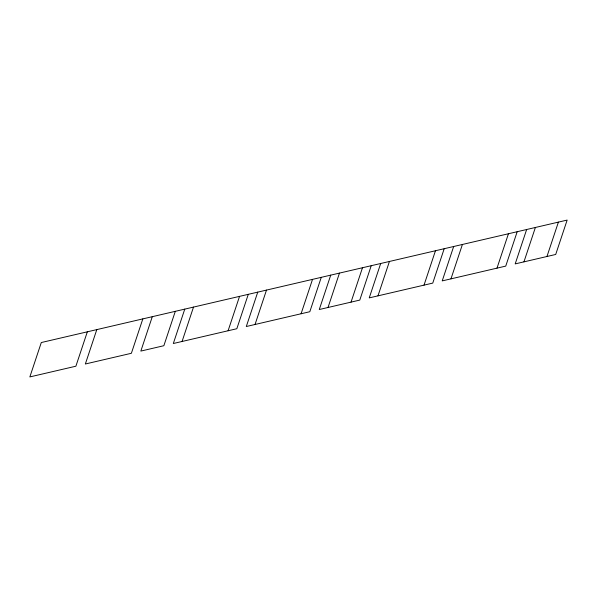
<?xml version="1.0" encoding="UTF-8"?>
<svg xmlns="http://www.w3.org/2000/svg" width="597" height="597" viewBox="0 0 597 597"><rect width="100%" height="100%" fill="white"/><g stroke="black" fill="none" stroke-linecap="round" stroke-linejoin="round"><path stroke-width="0.9" d="M87.334 331.813L75.886 366.207L29.85 376.923L41.297 342.536L567.15 220.077L555.703 254.464L515.196 263.896L526.651 229.509M96.796 329.611L85.349 363.998L131.377 353.282L142.832 318.888M152.287 316.686L140.84 351.081L163.854 345.715L175.309 311.328M184.771 309.119L173.317 343.514L236.837 328.723L248.285 294.328M182.063 341.477L193.51 307.089M228.091 330.76L239.546 296.366M257.747 292.127L246.3 326.522L309.813 311.724L321.268 277.336M255.038 324.484L266.493 290.09M301.075 313.761L312.522 279.374M330.731 275.135L319.276 309.522L359.782 300.09L371.23 265.702M328.022 307.485L339.469 273.098M351.036 302.127L362.483 267.74M380.692 263.501L369.237 297.888L432.758 283.097L444.205 248.703M377.983 295.851L389.431 261.464M424.019 285.135L435.467 250.74M453.668 246.501L442.22 280.896L505.741 266.105L517.189 231.711M450.959 278.859L462.414 244.464M496.995 268.135L508.443 233.748M523.942 261.859L535.39 227.472M546.956 256.501L558.411 222.114"/></g></svg>
